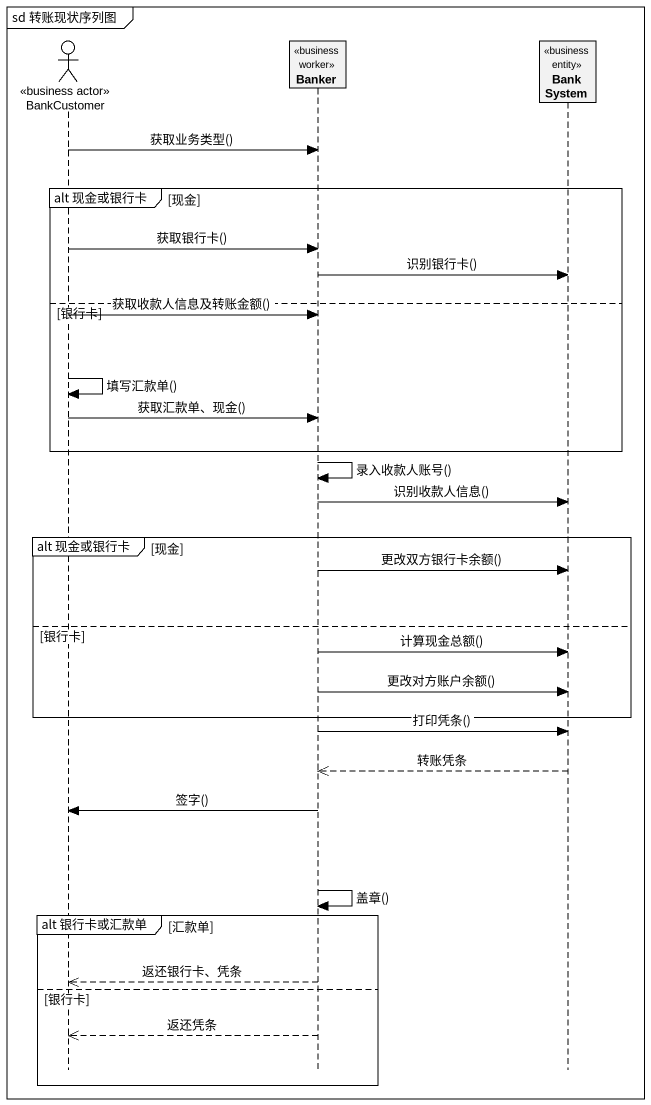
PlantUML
@startuml
mainframe sd 转账现状序列图
hide footbox
actor BankCustomer <<business actor>>
participant Banker <<business worker>>
participant BankSystem <<business entity>>

BankCustomer -> Banker : 获取业务类型()
group alt 现金或银行卡 [现金]
  BankCustomer -> Banker : 获取银行卡()
  Banker -> BankSystem : 识别银行卡()
else 银行卡
  BankCustomer -> Banker : 获取收款人信息及转账金额()
  BankCustomer -> BankCustomer : 填写汇款单()
  BankCustomer -> Banker : 获取汇款单、现金()
end
Banker -> Banker : 录入收款人账号()
Banker -> BankSystem : 识别收款人信息()
group alt 现金或银行卡 [现金]
  Banker -> BankSystem : 更改双方银行卡余额()
else 银行卡
  Banker -> BankSystem : 计算现金总额()
  Banker -> BankSystem : 更改对方账户余额()
end
Banker -> BankSystem : 打印凭条()
BankSystem -->> Banker : 转账凭条
Banker -> BankCustomer : 签字()
Banker -> Banker : 盖章()
group alt 银行卡或汇款单 [汇款单]
  Banker -->> BankCustomer : 返还银行卡、凭条
else 银行卡
  Banker -->> BankCustomer : 返还凭条
end
@enduml
